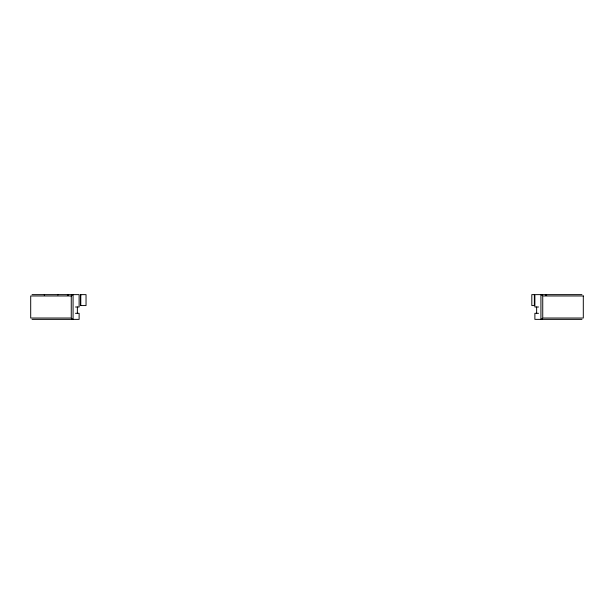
<?xml version="1.0" encoding="UTF-8"?>
<svg xmlns="http://www.w3.org/2000/svg" width="614" height="614" viewBox="0 0 614 614"><rect width="100%" height="100%" fill="white"/><g stroke="black" fill="none" stroke-linecap="round" stroke-linejoin="round"><path stroke-width="0.92" d="M80.664 303.869L80.664 294.82L80.672 295.695M80.664 305.097L80.664 305.565L86.037 305.565L86.037 294.628L80.657 294.628L80.657 305.565L80.664 304.237M542.653 318.259L542.362 318.658M32.035 294.628L79.122 294.628L79.122 307L75.476 307M581.965 294.628L534.878 294.628L534.878 307L538.524 307M75.476 313.309L79.122 313.309L79.122 319.372L32.035 319.372M538.524 313.309L534.878 313.309L534.878 319.372L581.965 319.372M71.638 318.658L71.347 318.259M540.926 294.628L540.926 319.372M536.636 307L536.636 313.309M77.364 307L77.364 313.309M73.074 294.628L73.074 319.372M72.567 319.318A1.781 1.167 20.7 0 1 72.007 318.965M71.485 295.748A1.781 1.167 -20.7 0 1 72.567 294.682M71.884 294.966A1.42 1.036 -13.5 0 1 72.536 294.597M72.536 319.403A1.42 1.036 13.5 0 1 71.608 318.681M57.501 294.904A5.603 1.42 90 0 1 58.368 294.827M44.216 295.05A5.442 0.729 -90 0 1 44.638 294.927M541.993 318.965A1.781 1.167 -20.7 0 1 541.433 319.318M541.433 294.682A1.781 1.167 20.7 0 1 542.515 295.748M541.464 294.597A1.42 1.036 13.5 0 1 542.116 294.966M542.392 318.681A1.42 1.036 -13.5 0 1 541.464 319.403M71.262 295.971L71.262 318.029L30.7 318.029L30.7 295.971L71.262 295.971M534.357 294.628L531.808 294.628L531.808 305.572L534.357 305.572L534.357 294.628M583.3 295.971L542.738 295.971L542.738 318.029L583.3 318.029L583.3 295.971M68.377 295.035A5.864 1.873 89.8 0 0 67.34 295.081A5.871 1.919 89.8 0 1 68.377 295.027M68.561 294.912A5.549 1.742 -90 0 0 67.471 294.943A5.549 1.742 90 0 1 68.561 294.912M546.66 295.081A5.864 1.873 -89.8 0 0 545.623 295.035A5.871 1.919 -89.8 0 1 546.667 295.065"/></g></svg>
